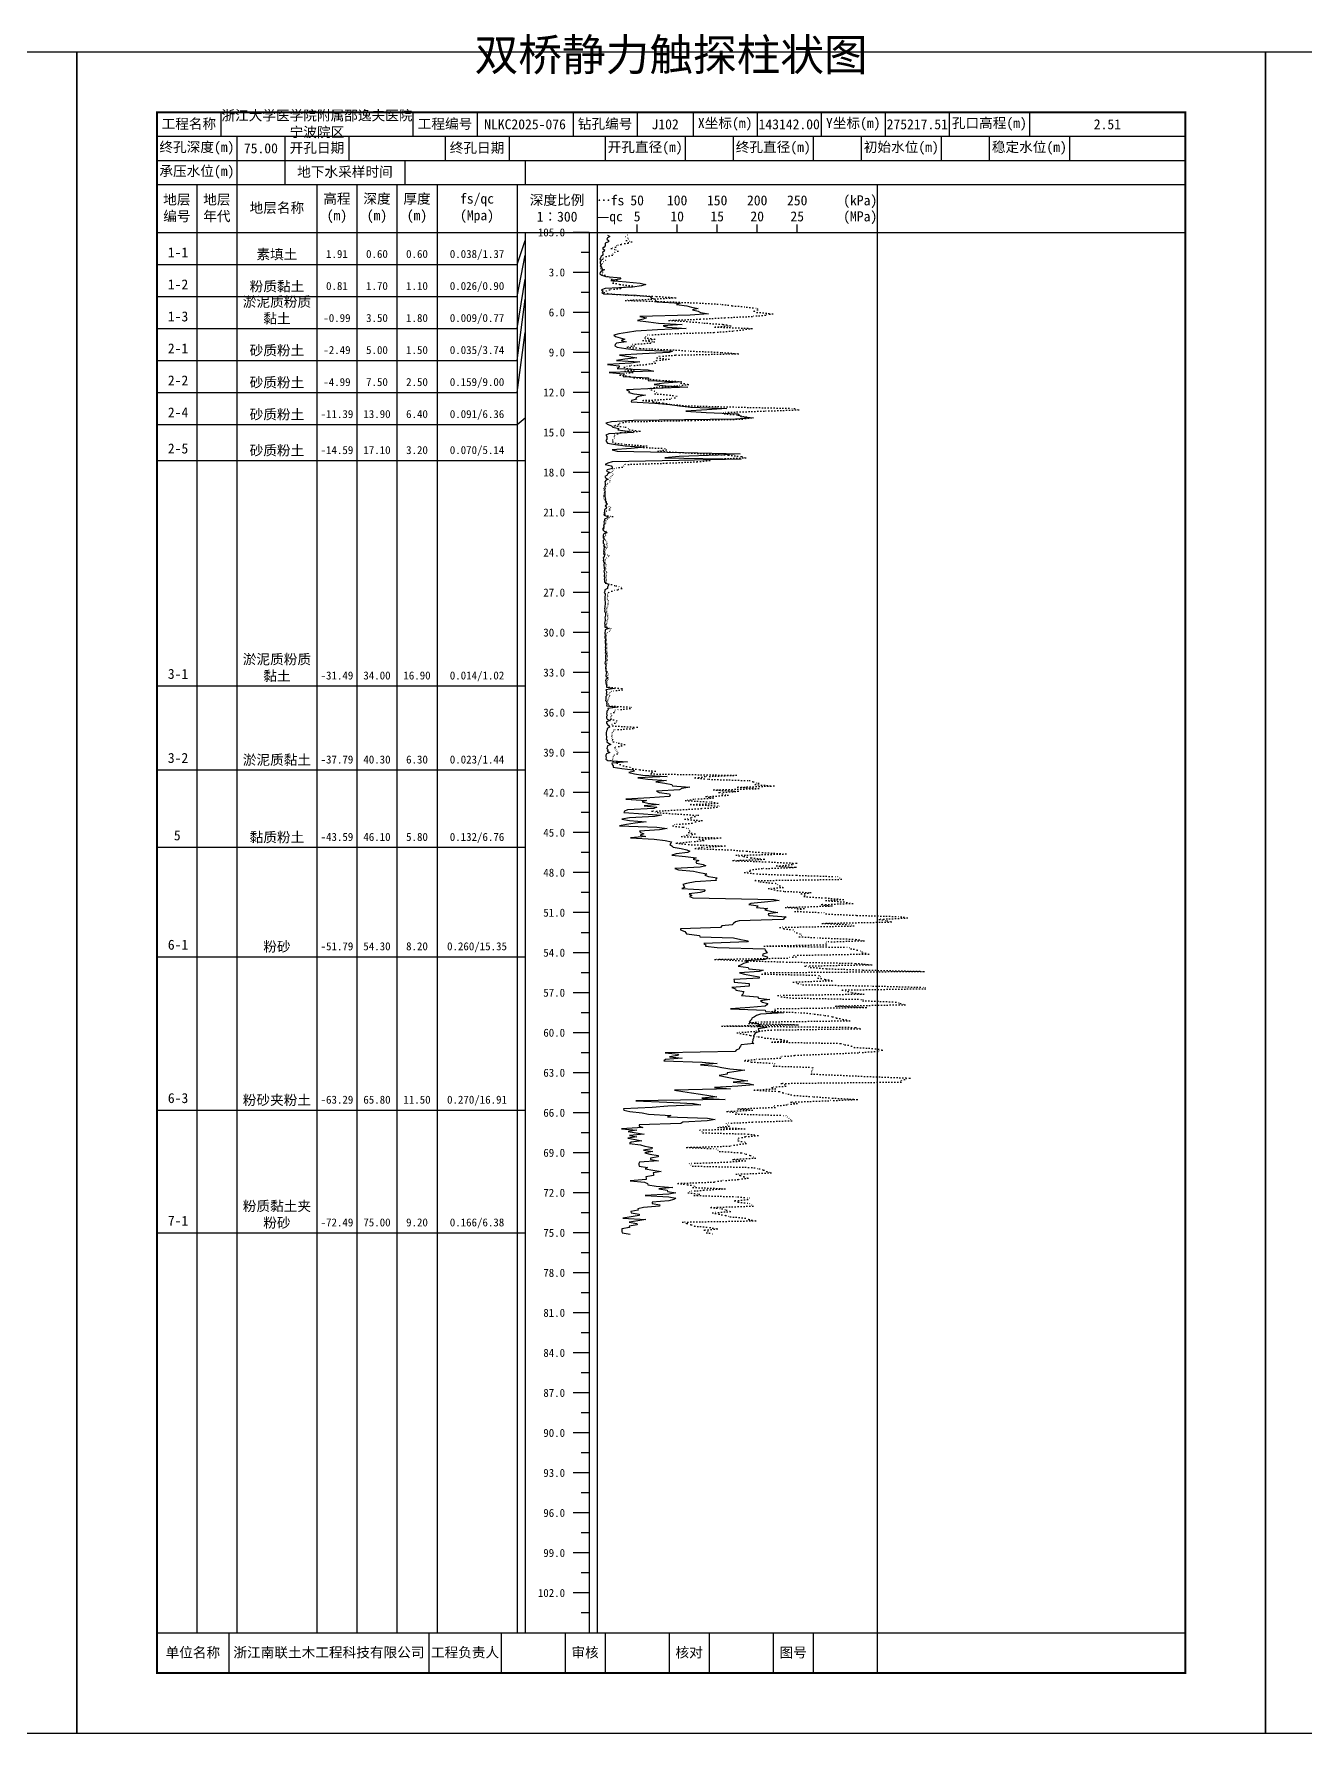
# Model space of a CAD drawing. Extents: x 297 to 65340, y 0 to 425.
# Drawn here: x 30283.3 to 30600.9, y 0 to 424.6 of the extents above; entities that cross this region are included whole.
import ezdxf
from ezdxf.enums import TextEntityAlignment as Align

# ---------------------------------------------------------------- set-up
doc = ezdxf.new("R2010")
doc.units = 0
doc.linetypes.add('DOT', pattern=[6.35, 0, -6.35])
doc.layers.add('FRAME', color=7, linetype='CONTINUOUS')
doc.layers.add('STRATUM', color=7, linetype='CONTINUOUS')
doc.styles.add('ST', font='')
doc.styles.get('ST').set_extended_font_data('SimSun')

msp = doc.modelspace()

# ---------------------------------------------------------------- linework, layer by layer
at = {"layer": 'FRAME', "color": 245, "linetype": 'Continuous'}
for points in [[(29997, 0), (30294, 0), (30294, 420), (29997, 420)], [(30294, 0), (30591, 0), (30591, 420), (30294, 420)], [(30591, 0), (30888, 0), (30888, 420), (30591, 420)]]:
    msp.add_lwpolyline(points, close=True, dxfattribs=at)
at = {"layer": 'FRAME', "linetype": 'Continuous', "const_width": 0.5}
msp.add_lwpolyline([(30314, 15), (30571, 15), (30571, 405), (30314, 405)], close=True, dxfattribs=at)
at = {"layer": 'FRAME', "color": 0, "linetype": 'Continuous'}
for points in [[(30330, 405), (30330, 399)], [(30378, 405), (30378, 399)], [(30394, 405), (30394, 399)], [(30418, 405), (30418, 399)], [(30434, 405), (30434, 399)], [(30448, 405), (30448, 399)], [(30464, 405), (30464, 399)], [(30480, 405), (30480, 399)], [(30496, 405), (30496, 399)], [(30512, 405), (30512, 399)], [(30532, 405), (30532, 399)], [(30571, 405), (30571, 399)], [(30314, 399), (30571, 399)], [(30334, 399), (30334, 393)], [(30346, 399), (30346, 393)], [(30362, 399), (30362, 393)], [(30386, 399), (30386, 393)], [(30402, 399), (30402, 393)], [(30426, 399), (30426, 393)], [(30446, 399), (30446, 393)], [(30458, 399), (30458, 393)], [(30478, 399), (30478, 393)], [(30490, 399), (30490, 393)], [(30510, 399), (30510, 393)], [(30522, 399), (30522, 393)], [(30542, 399), (30542, 393)], [(30571, 399), (30571, 393)], [(30314, 393), (30571, 393)], [(30334, 393), (30334, 387)], [(30346, 393), (30346, 387)], [(30376, 393), (30376, 387)], [(30406, 393), (30406, 387)], [(30314, 387), (30571, 387)], [(30324, 387), (30324, 25)], [(30334, 387), (30334, 25)], [(30354, 387), (30354, 25)], [(30364, 387), (30364, 25)], [(30374, 387), (30374, 25)], [(30384, 387), (30384, 25)], [(30404, 387), (30404, 25)], [(30424, 387), (30424, 25)], [(30494, 387), (30494, 25)], [(30314, 375), (30571, 375)], [(30406, 375), (30406, 25)], [(30422, 375), (30422, 25)], [(30434, 375), (30434, 377)], [(30444, 375), (30444, 377)], [(30454, 375), (30454, 377)], [(30464, 375), (30464, 377)], [(30474, 375), (30474, 377)], [(30314, 25), (30571, 25)], [(30332, 25), (30332, 15)], [(30382, 25), (30382, 15)], [(30400, 25), (30400, 15)], [(30416, 25), (30416, 15)], [(30426, 25), (30426, 15)], [(30442, 25), (30442, 15)], [(30452, 25), (30452, 15)], [(30468, 25), (30468, 15)], [(30478, 25), (30478, 15)], [(30494, 25), (30494, 15)]]:
    msp.add_lwpolyline(points, dxfattribs=at)
at = {"layer": 'STRATUM', "linetype": 'Continuous'}
for points in [[(30422, 375), (30418, 375)], [(30426.6, 374.33), (30427.2, 374), (30426.64, 373.67), (30426.42, 373.33), (30426.88, 373), (30426.88, 372.67), (30426.04, 372.33), (30426, 372), (30425.98, 371.67), (30425.8, 371.33), (30425.34, 371), (30425.86, 370.67), (30425.78, 370.33), (30425.34, 370), (30425.42, 369.67), (30425.44, 369.33), (30425.04, 369), (30424.88, 368.67), (30424.7, 368.33), (30425.06, 368), (30424.74, 367.67), (30424.74, 367.33), (30424.9, 367), (30424.74, 366.67), (30425.08, 366.33), (30424.84, 366), (30425.72, 365.67), (30425, 365.33), (30424.76, 365), (30424.7, 364.67), (30425.2, 364.33), (30426.16, 364), (30429.9, 363.67), (30429.68, 363.33), (30427.44, 363), (30431.3, 362.67), (30434.74, 362.33), (30436.2, 362), (30435.1, 361.67), (30432.82, 361.33), (30426.04, 361), (30425.14, 360.67), (30425.52, 360.33), (30425.22, 360), (30425.72, 359.67), (30433.84, 359.33), (30437.28, 359), (30437.48, 358.67), (30438.46, 358.33), (30438.58, 358), (30439.04, 357.67), (30444.72, 357.33), (30443.82, 357), (30446.46, 356.67), (30447.62, 356.33), (30449.28, 356), (30447.8, 355.67), (30449.24, 355.33), (30449.8, 355), (30451.8, 354.67), (30447.28, 354.33), (30434.64, 354), (30436.36, 353.67), (30435.48, 353.33), (30434.12, 353), (30436.82, 352.67), (30439.36, 352.33), (30445.28, 352), (30440.5, 351.67), (30441.6, 351.33), (30446.22, 351), (30439.12, 350.67), (30433.68, 350.33), (30431.6, 350), (30429.46, 349.67), (30428.14, 349.33), (30428.58, 349), (30429.74, 348.67), (30430.96, 348.33), (30429.98, 348), (30431.26, 347.67), (30428.82, 347.33), (30428.52, 347), (30428.46, 346.67), (30428.98, 346.33), (30431.14, 346), (30433.8, 345.67), (30442.82, 345.33), (30441.98, 345), (30435.32, 344.67), (30429.58, 344.33), (30431.92, 344), (30433.94, 343.67), (30430.96, 343.33), (30428.82, 343), (30434.68, 342.67), (30432.44, 342.33), (30426.58, 342), (30429.48, 341.67), (30429.48, 341.33), (30428.98, 341), (30436.76, 340.67), (30438.18, 340.33), (30426.98, 340), (30430.58, 339.67), (30430.7, 339.33), (30430.5, 339), (30436.88, 338.67), (30436.66, 338.33), (30436.8, 338), (30445.18, 337.67), (30440.72, 337.33), (30438.26, 337), (30441.2, 336.67), (30446.68, 336.33), (30438.4, 336), (30431.32, 335.67), (30432.04, 335.33), (30431.96, 335), (30433.2, 334.67), (30436.08, 334.33), (30434.36, 334), (30433.68, 333.67), (30433.84, 333.33), (30432.6, 333), (30432.48, 332.67), (30438.4, 332.33), (30442.2, 332), (30444.6, 331.67), (30447.44, 331.33), (30456.42, 331), (30451.42, 330.67), (30446.14, 330.33), (30451.24, 330), (30459.2, 329.67), (30459.54, 329.33), (30459.94, 329), (30463.06, 328.67), (30458.54, 328.33), (30433.06, 328), (30427.58, 327.67), (30426.18, 327.33), (30426.74, 327), (30427.64, 326.67), (30427.9, 326.33), (30429.44, 326), (30429.2, 325.67), (30431.7, 325.33), (30433.1, 325), (30426.9, 324.67), (30426.16, 324.33), (30426.46, 324), (30426.42, 323.67), (30426.42, 323.33), (30426.16, 323), (30426.34, 322.67), (30426.6, 322.33), (30428.58, 322), (30431.02, 321.67), (30435.86, 321.33), (30432.48, 321), (30427.8, 320.67), (30429.04, 320.33), (30445.7, 320), (30459.74, 319.67), (30454.28, 319.33), (30444.54, 319), (30440.96, 318.67), (30460.02, 318.33), (30444.42, 318), (30427.8, 317.67), (30426.7, 317.33), (30425.98, 317), (30427.5, 316.67), (30427.74, 316.33), (30427.88, 316), (30426.5, 315.67), (30426.32, 315.33), (30427.22, 315), (30426.62, 314.67), (30426.54, 314.33), (30425.94, 314), (30426.08, 313.67), (30426.66, 313.33), (30426.16, 313), (30425.9, 312.67), (30425.98, 312.33), (30426, 312), (30426.04, 311.67), (30425.84, 311.33), (30425.98, 311), (30425.84, 310.67), (30425.94, 310.33), (30425.92, 310), (30425.9, 309.67), (30425.9, 309.33), (30425.9, 309), (30425.98, 308.67), (30426.08, 308.33), (30426, 308), (30426.28, 307.67), (30426.24, 307.33), (30426.48, 307), (30425.98, 306.67), (30426.36, 306.33), (30426.26, 306), (30425.84, 305.67), (30425.86, 305.33), (30425.78, 305), (30425.92, 304.67), (30425.68, 304.33), (30426.68, 304), (30426.62, 303.67), (30425.86, 303.33), (30425.84, 303), (30425.68, 302.67), (30425.78, 302.33), (30425.72, 302), (30425.58, 301.67), (30425.7, 301.33), (30425.44, 301), (30425.44, 300.67), (30425.76, 300.33), (30426.42, 300), (30425.72, 299.67), (30425.52, 299.33), (30425.52, 299), (30425.48, 298.67), (30425.84, 298.33), (30425.52, 298), (30425.5, 297.67), (30425.54, 297.33), (30425.88, 297), (30425.58, 296.67), (30426.08, 296.33), (30425.66, 296), (30425.68, 295.67), (30425.6, 295.33), (30425.66, 295), (30425.58, 294.67), (30425.84, 294.33), (30425.76, 294), (30425.5, 293.67), (30425.62, 293.33), (30425.54, 293), (30425.58, 292.67), (30425.86, 292.33), (30425.7, 292), (30425.72, 291.67), (30425.74, 291.33), (30425.74, 291), (30425.86, 290.67), (30425.72, 290.33), (30425.8, 290), (30425.82, 289.67), (30425.78, 289.33), (30425.78, 289), (30425.94, 288.67), (30425.8, 288.33), (30425.84, 288), (30425.84, 287.67), (30426.28, 287.33), (30426.9, 287), (30426.74, 286.67), (30426.62, 286.33), (30426.62, 286), (30425.94, 285.67), (30425.9, 285.33), (30425.8, 285), (30425.98, 284.67), (30425.98, 284.33), (30425.94, 284), (30425.94, 283.67), (30425.96, 283.33), (30425.94, 283), (30425.98, 282.67), (30425.98, 282.33), (30426, 282), (30425.96, 281.67), (30425.92, 281.33), (30425.84, 281), (30425.94, 280.67), (30425.88, 280.33), (30426, 280), (30426.06, 279.67), (30426.06, 279.33), (30425.98, 279), (30425.96, 278.67), (30426.04, 278.33), (30426, 278), (30425.9, 277.67), (30425.88, 277.33), (30425.9, 277), (30425.94, 276.67), (30425.96, 276.33), (30426.82, 276), (30426.04, 275.67), (30425.98, 275.33), (30425.96, 275), (30425.94, 274.67), (30425.98, 274.33), (30425.96, 274), (30425.9, 273.67), (30426.12, 273.33), (30426, 273), (30425.98, 272.67), (30426, 272.33), (30426.06, 272), (30426.1, 271.67), (30426, 271.33), (30426.06, 271), (30426, 270.67), (30426.12, 270.33), (30426.02, 270), (30426.46, 269.67), (30426.14, 269.33), (30426.06, 269), (30426.06, 268.67), (30426.06, 268.33), (30426.16, 268), (30426, 267.67), (30425.92, 267.33), (30426.12, 267), (30426.24, 266.67), (30426.06, 266.33), (30426.14, 266), (30426.16, 265.67), (30426.16, 265.33), (30426.38, 265), (30426.24, 264.67), (30426.16, 264.33), (30426.16, 264), (30426.8, 263.67), (30426.24, 263.33), (30426.1, 263), (30426.22, 262.67), (30426.16, 262.33), (30426.3, 262), (30426.36, 261.67), (30426.32, 261.33), (30428.36, 261), (30426.22, 260.67), (30426.34, 260.33), (30426.34, 260), (30426.24, 259.67), (30426.54, 259.33), (30426.2, 259), (30426.18, 258.67), (30426.16, 258.33), (30426.06, 258), (30426.46, 257.67), (30426.38, 257.33), (30426.46, 257), (30426.36, 256.67), (30429.18, 256.33), (30426.68, 256), (30426.78, 255.67), (30426.44, 255.33), (30426.46, 255), (30426.34, 254.67), (30426.54, 254.33), (30426.32, 254), (30426.34, 253.67), (30426.52, 253.33), (30427.24, 253), (30426.36, 252.67), (30426.32, 252.33), (30426.6, 252), (30427, 251.67), (30427.14, 251.33), (30426.48, 251), (30426.52, 250.67), (30426.32, 250.33), (30426.24, 250), (30426.24, 249.67), (30426.24, 249.33), (30426.34, 249), (30426.32, 248.67), (30426.3, 248.33), (30426.54, 248), (30426.42, 247.67), (30426.84, 247.33), (30427.44, 247), (30426.64, 246.67), (30426.52, 246.33), (30426.4, 246), (30426.78, 245.67), (30426.52, 245.33), (30427.16, 245), (30426.36, 244.67), (30426.18, 244.33), (30426.22, 244), (30426.28, 243.67), (30426.22, 243.33), (30426.72, 243), (30431.62, 242.67), (30427.7, 242.33), (30427.78, 242), (30428.02, 241.67), (30428, 241.33), (30430.14, 241), (30433, 240.67), (30433.32, 240.33), (30431.92, 240), (30433.38, 239.67), (30435.44, 239.33), (30441.48, 239), (30434.2, 238.67), (30436.66, 238.33), (30441.34, 238), (30438.68, 237.67), (30440.94, 237.33), (30442.68, 237), (30442.88, 236.67), (30447.16, 236.33), (30445.18, 236), (30444.62, 235.67), (30438.88, 235.33), (30439.54, 235), (30442.1, 234.67), (30442.22, 234.33), (30442.04, 234), (30437.14, 233.67), (30431.2, 233.33), (30436.32, 233), (30435.28, 232.67), (30436.66, 232.33), (30439.52, 232), (30435.74, 231.67), (30438.92, 231.33), (30438.2, 231), (30431.6, 230.67), (30430.82, 230.33), (30430.7, 230), (30435.6, 229.67), (30440.12, 229.33), (30438.42, 229), (30432.12, 228.67), (30430.2, 228.33), (30432.06, 228), (30436.28, 227.67), (30433.52, 227.33), (30431.38, 227), (30429.58, 226.67), (30438.9, 226.33), (30441.48, 226), (30439.6, 225.67), (30434.58, 225.33), (30434.82, 225), (30435.66, 224.67), (30434.8, 224.33), (30436.2, 224), (30432.38, 223.67), (30438.26, 223.33), (30441.02, 223), (30442.6, 222.67), (30442.44, 222.33), (30442.2, 222), (30442.66, 221.67), (30443.04, 221.33), (30444.98, 221), (30446.42, 220.67), (30447.2, 220.33), (30446.68, 220), (30443.76, 219.67), (30442.68, 219.33), (30446.06, 219), (30448.76, 218.67), (30448, 218.33), (30449.46, 218), (30448.64, 217.67), (30448.84, 217.33), (30450.48, 217), (30451.16, 216.67), (30449.76, 216.33), (30443.4, 216), (30444.3, 215.67), (30448.12, 215.33), (30449.62, 215), (30451.44, 214.67), (30450.9, 214.33), (30451.8, 214), (30454.02, 213.67), (30453.64, 213.33), (30453.72, 213), (30448.54, 212.67), (30446.3, 212.33), (30445.4, 212), (30445.7, 211.67), (30445.8, 211.33), (30445.18, 211), (30451.02, 210.67), (30450.66, 210.33), (30449.74, 210), (30447.02, 209.67), (30447.66, 209.33), (30447.1, 209), (30447.88, 208.67), (30468.28, 208.33), (30469.5, 208), (30466.64, 207.67), (30462.42, 207.33), (30461.94, 207), (30464.22, 206.67), (30463.84, 206.33), (30466.56, 206), (30465.94, 205.67), (30467.68, 205.33), (30469.12, 205), (30466.74, 204.67), (30466.92, 204.33), (30471.26, 204), (30470.86, 203.67), (30470.46, 203.33), (30459.5, 203), (30458.62, 202.67), (30458.1, 202.33), (30457.78, 202), (30455.18, 201.67), (30454.86, 201.33), (30444.84, 201), (30444.8, 200.67), (30445.9, 200.33), (30446.18, 200), (30446.36, 199.67), (30449.56, 199.33), (30449.66, 199), (30458.12, 198.67), (30459.9, 198.33), (30461.74, 198), (30461.6, 197.67), (30450.68, 197.33), (30451.16, 197), (30451.12, 196.67), (30454.02, 196.33), (30465.94, 196), (30466, 195.67), (30466.26, 195.33), (30466.48, 195), (30465.42, 194.67), (30465.32, 194.33), (30466.52, 194), (30466.54, 193.67), (30465.88, 193.33), (30461.04, 193), (30461.78, 192.67), (30460.62, 192.33), (30459.98, 192), (30459.28, 191.67), (30461.78, 191.33), (30461.88, 191), (30465.5, 190.67), (30464.52, 190.33), (30459.54, 190), (30460.82, 189.67), (30462.58, 189.33), (30464.52, 189), (30464.5, 188.67), (30458.18, 188.33), (30458.26, 188), (30458.26, 187.67), (30461.96, 187.33), (30461.96, 187), (30462, 186.67), (30457.68, 186.33), (30458.62, 186), (30458.64, 185.67), (30460.68, 185.33), (30460.5, 185), (30460.4, 184.67), (30460.08, 184.33), (30464.06, 184), (30464.3, 183.67), (30467.2, 183.33), (30464.86, 183), (30465.36, 182.67), (30466.62, 182.33), (30466.38, 182), (30465.98, 181.67), (30462.16, 181.33), (30457.32, 181), (30466.02, 180.67), (30466.08, 180.33), (30470.6, 180), (30464.8, 179.67), (30463.8, 179.33), (30463.3, 179), (30462.7, 178.67), (30462.56, 178.33), (30462.22, 178), (30461.96, 177.67), (30463.86, 177.33), (30464.84, 177), (30464.1, 176.67), (30466.48, 176.33), (30464.28, 176), (30464.32, 175.67), (30464.68, 175.33), (30463.56, 175), (30463.32, 174.67), (30463.2, 174.33), (30463.2, 174), (30463.1, 173.67), (30462.88, 173.33), (30462.88, 173), (30462.74, 172.67), (30463.16, 172.33), (30459.98, 172), (30459.86, 171.67), (30459.54, 171.33), (30459.46, 171), (30458.76, 170.67), (30458.52, 170.33), (30441.02, 170), (30444.3, 169.67), (30444.12, 169.33), (30442.06, 169), (30445.24, 168.67), (30441.08, 168.33), (30440.7, 168), (30450.24, 167.67), (30454, 167.33), (30449.8, 167), (30453.6, 166.67), (30455.18, 166.33), (30457.14, 166), (30460.92, 165.67), (30458.76, 165.33), (30456.52, 165), (30456.52, 164.67), (30454.5, 164.33), (30456.06, 164), (30457.78, 163.67), (30459.4, 163.33), (30461.7, 163), (30457.98, 162.67), (30461.8, 162.33), (30463.2, 162), (30459.14, 161.67), (30453.34, 161.33), (30457.3, 161), (30443.36, 160.67), (30445.44, 160.33), (30447.62, 160), (30449.82, 159.67), (30451.88, 159.33), (30453.92, 159), (30450.16, 158.67), (30455.98, 158.33), (30433.7, 158), (30441.42, 157.67), (30448.06, 157.33), (30449.96, 157), (30441.7, 156.67), (30437.72, 156.33), (30430.56, 156), (30430.68, 155.67), (30432.18, 155.33), (30435.24, 155), (30436.86, 154.67), (30442.46, 154.33), (30441.6, 154), (30451.56, 153.67), (30453.52, 153.33), (30451.46, 153), (30445.46, 152.67), (30444.96, 152.33), (30434.5, 152), (30434.48, 151.67), (30435.4, 151.33), (30430.08, 151), (30433.9, 150.67), (30431.76, 150.33), (30433.78, 150), (30435.78, 149.67), (30432.12, 149.33), (30433.96, 149), (30431.66, 148.67), (30433.54, 148.33), (30435.2, 148), (30432.5, 147.67), (30432.1, 147.33), (30434.82, 147), (30435.96, 146.67), (30437.76, 146.33), (30437.66, 146), (30435.62, 145.67), (30437.9, 145.33), (30435.92, 145), (30437.2, 144.67), (30439.26, 144.33), (30439.28, 144), (30437.34, 143.67), (30437.34, 143.33), (30439.34, 143), (30434.56, 142.67), (30434.44, 142.33), (30434.46, 142), (30434.52, 141.67), (30436.58, 141.33), (30436, 141), (30437.96, 140.67), (30439.98, 140.33), (30438.02, 140), (30438.06, 139.67), (30438.08, 139.33), (30436.14, 139), (30436.24, 138.67), (30436.26, 138.33), (30432.26, 138), (30435.84, 137.67), (30436.58, 137.33), (30436.66, 137), (30438.78, 136.67), (30442.94, 136.33), (30439.4, 136), (30441.5, 135.67), (30441.56, 135.33), (30443.7, 135), (30441.9, 134.67), (30436.02, 134.33), (30441.92, 134), (30443.68, 133.67), (30443.14, 133.33), (30441.9, 133), (30437.78, 132.67), (30437.74, 132.33), (30439.64, 132), (30439.62, 131.67), (30435.62, 131.33), (30434.16, 131), (30434.3, 130.67), (30432.4, 130.33), (30432.5, 130), (30434.5, 129.67), (30434.48, 129.33), (30432.48, 129), (30430.46, 128.67), (30436.18, 128.33), (30434.2, 128), (30432.04, 127.67), (30433.96, 127.33), (30433.98, 127), (30432.02, 126.67), (30432.08, 126.33), (30430.18, 126), (30430.2, 125.67), (30430.22, 125.33), (30430.24, 125), (30432.3, 124.67)], [(30404, 367), (30406, 373)], [(30422, 370), (30420, 370)], [(30314, 367), (30324, 367)], [(30324, 367), (30334, 367)], [(30334, 367), (30354, 367)], [(30354, 367), (30364, 367)], [(30364, 367), (30374, 367)], [(30374, 367), (30384, 367)], [(30384, 367), (30404, 367)], [(30404, 359), (30406, 369.33)], [(30404, 351), (30406, 363.33)], [(30422, 365), (30418, 365)], [(30314, 359), (30324, 359)], [(30324, 359), (30334, 359)], [(30334, 359), (30354, 359)], [(30354, 359), (30364, 359)], [(30364, 359), (30374, 359)], [(30374, 359), (30384, 359)], [(30384, 359), (30404, 359)], [(30404, 343), (30406, 358.33)], [(30422, 360), (30420, 360)], [(30422, 355), (30418, 355)], [(30314, 351), (30324, 351)], [(30324, 351), (30334, 351)], [(30334, 351), (30354, 351)], [(30354, 351), (30364, 351)], [(30364, 351), (30374, 351)], [(30374, 351), (30384, 351)], [(30384, 351), (30404, 351)], [(30404, 335), (30406, 350)], [(30422, 350), (30420, 350)], [(30422, 345), (30418, 345)], [(30314, 343), (30324, 343)], [(30324, 343), (30334, 343)], [(30334, 343), (30354, 343)], [(30354, 343), (30364, 343)], [(30364, 343), (30374, 343)], [(30374, 343), (30384, 343)], [(30384, 343), (30404, 343)], [(30422, 340), (30420, 340)], [(30314, 335), (30324, 335)], [(30324, 335), (30334, 335)], [(30334, 335), (30354, 335)], [(30354, 335), (30364, 335)], [(30364, 335), (30374, 335)], [(30374, 335), (30384, 335)], [(30384, 335), (30404, 335)], [(30422, 335), (30418, 335)], [(30314, 327), (30324, 327)], [(30324, 327), (30334, 327)], [(30334, 327), (30354, 327)], [(30354, 327), (30364, 327)], [(30364, 327), (30374, 327)], [(30374, 327), (30384, 327)], [(30384, 327), (30404, 327)], [(30404, 327), (30406, 328.67)], [(30422, 330), (30420, 330)], [(30422, 325), (30418, 325)], [(30422, 320), (30420, 320)], [(30314, 318), (30324, 318)], [(30324, 318), (30334, 318)], [(30334, 318), (30354, 318)], [(30354, 318), (30364, 318)], [(30364, 318), (30374, 318)], [(30374, 318), (30384, 318)], [(30384, 318), (30404, 318)], [(30404, 318), (30406, 318)], [(30422, 315), (30418, 315)], [(30422, 310), (30420, 310)], [(30422, 305), (30418, 305)], [(30422, 300), (30420, 300)], [(30422, 295), (30418, 295)], [(30422, 290), (30420, 290)], [(30422, 285), (30418, 285)], [(30422, 280), (30420, 280)], [(30422, 275), (30418, 275)], [(30422, 270), (30420, 270)], [(30422, 265), (30418, 265)], [(30314, 261.67), (30324, 261.67)], [(30324, 261.67), (30334, 261.67)], [(30334, 261.67), (30354, 261.67)], [(30354, 261.67), (30364, 261.67)], [(30364, 261.67), (30374, 261.67)], [(30374, 261.67), (30384, 261.67)], [(30384, 261.67), (30404, 261.67)], [(30404, 261.67), (30406, 261.67)], [(30422, 260), (30420, 260)], [(30422, 255), (30418, 255)], [(30422, 250), (30420, 250)], [(30422, 245), (30418, 245)], [(30314, 240.67), (30324, 240.67)], [(30324, 240.67), (30334, 240.67)], [(30334, 240.67), (30354, 240.67)], [(30354, 240.67), (30364, 240.67)], [(30364, 240.67), (30374, 240.67)], [(30374, 240.67), (30384, 240.67)], [(30384, 240.67), (30404, 240.67)], [(30404, 240.67), (30406, 240.67)], [(30422, 240), (30420, 240)], [(30422, 235), (30418, 235)], [(30422, 230), (30420, 230)], [(30314, 221.33), (30324, 221.33)], [(30324, 221.33), (30334, 221.33)], [(30334, 221.33), (30354, 221.33)], [(30354, 221.33), (30364, 221.33)], [(30364, 221.33), (30374, 221.33)], [(30374, 221.33), (30384, 221.33)], [(30384, 221.33), (30404, 221.33)], [(30404, 221.33), (30406, 221.33)], [(30422, 225), (30418, 225)], [(30422, 220), (30420, 220)], [(30422, 215), (30418, 215)], [(30422, 210), (30420, 210)], [(30422, 205), (30418, 205)], [(30422, 200), (30420, 200)], [(30314, 194), (30324, 194)], [(30324, 194), (30334, 194)], [(30334, 194), (30354, 194)], [(30354, 194), (30364, 194)], [(30364, 194), (30374, 194)], [(30374, 194), (30384, 194)], [(30384, 194), (30404, 194)], [(30404, 194), (30406, 194)], [(30422, 195), (30418, 195)], [(30422, 190), (30420, 190)], [(30422, 185), (30418, 185)], [(30422, 180), (30420, 180)], [(30422, 175), (30418, 175)], [(30422, 170), (30420, 170)], [(30422, 165), (30418, 165)], [(30422, 160), (30420, 160)], [(30314, 155.67), (30324, 155.67)], [(30324, 155.67), (30334, 155.67)], [(30334, 155.67), (30354, 155.67)], [(30354, 155.67), (30364, 155.67)], [(30364, 155.67), (30374, 155.67)], [(30374, 155.67), (30384, 155.67)], [(30384, 155.67), (30404, 155.67)], [(30404, 155.67), (30406, 155.67)], [(30422, 155), (30418, 155)], [(30422, 150), (30420, 150)], [(30422, 145), (30418, 145)], [(30422, 140), (30420, 140)], [(30422, 135), (30418, 135)], [(30422, 130), (30420, 130)], [(30314, 125), (30324, 125)], [(30324, 125), (30334, 125)], [(30334, 125), (30354, 125)], [(30354, 125), (30364, 125)], [(30364, 125), (30374, 125)], [(30374, 125), (30384, 125)], [(30384, 125), (30404, 125)], [(30404, 125), (30406, 125)], [(30422, 125), (30418, 125)], [(30422, 120), (30420, 120)], [(30422, 115), (30418, 115)], [(30422, 110), (30420, 110)], [(30422, 105), (30418, 105)], [(30422, 100), (30420, 100)], [(30422, 95), (30418, 95)], [(30422, 90), (30420, 90)], [(30422, 85), (30418, 85)], [(30422, 80), (30420, 80)], [(30422, 75), (30418, 75)], [(30422, 70), (30420, 70)], [(30422, 65), (30418, 65)], [(30422, 60), (30420, 60)], [(30422, 55), (30418, 55)], [(30422, 50), (30420, 50)], [(30422, 45), (30418, 45)], [(30422, 40), (30420, 40)], [(30422, 35), (30418, 35)], [(30422, 30), (30420, 30)]]:
    msp.add_lwpolyline(points, dxfattribs=at)
at = {"layer": 'STRATUM', "linetype": 'DOT', "ltscale": 0.1}
msp.add_lwpolyline([(30431.62, 374.33), (30431.06, 374), (30431.62, 373.67), (30431.82, 373.33), (30431.38, 373), (30432.58, 372.67), (30431.64, 372.33), (30429.92, 372), (30428.94, 371.67), (30428.56, 371.33), (30427.6, 371), (30428.64, 370.67), (30429.22, 370.33), (30428.46, 370), (30428, 369.67), (30427.74, 369.33), (30426.28, 369), (30425.6, 368.67), (30425.38, 368.33), (30426.18, 368), (30425.66, 367.67), (30425.26, 367.33), (30425.18, 367), (30425, 366.67), (30425.22, 366.33), (30425.32, 366), (30425.96, 365.67), (30425.42, 365.33), (30425.32, 365), (30425.34, 364.67), (30425.9, 364.33), (30426.64, 364), (30427.16, 363.67), (30427.72, 363.33), (30428.94, 363), (30428.04, 362.67), (30428.02, 362.33), (30429.8, 362), (30432.74, 361.67), (30430.76, 361.33), (30429.74, 361), (30427.08, 360.67), (30426.3, 360.33), (30425.76, 360), (30426.84, 359.67), (30431.14, 359.33), (30438.96, 359), (30443.58, 358.67), (30437.54, 358.33), (30431.18, 358), (30441.58, 357.67), (30449.72, 357.33), (30455.32, 357), (30457.86, 356.67), (30461.44, 356.33), (30464.12, 356), (30464.06, 355.67), (30463.28, 355.33), (30464.02, 355), (30467.84, 354.67), (30465.98, 354.33), (30462.68, 354), (30455.8, 353.67), (30449.66, 353.33), (30442.02, 353), (30447.28, 352.67), (30450.8, 352.33), (30455.62, 352), (30457.3, 351.67), (30453.52, 351.33), (30462.7, 351), (30460.46, 350.67), (30457.8, 350.33), (30453.1, 350), (30442.26, 349.67), (30436.7, 349.33), (30436.1, 349), (30435.98, 348.67), (30438.38, 348.33), (30435.52, 348), (30438.24, 347.67), (30437.3, 347.33), (30432.86, 347), (30433.3, 346.67), (30431.56, 346.33), (30434.86, 346), (30442.32, 345.67), (30447.44, 345.33), (30455.26, 345), (30459.24, 344.67), (30443.44, 344.33), (30439.5, 344), (30439.02, 343.67), (30441.92, 343.33), (30438.86, 343), (30438.14, 342.67), (30438.52, 342.33), (30436.26, 342), (30432.22, 341.67), (30430.82, 341.33), (30431.52, 341), (30433.22, 340.67), (30431, 340.33), (30432.82, 340), (30430.7, 339.67), (30429.76, 339.33), (30432.16, 339), (30433.26, 338.67), (30437.38, 338.33), (30440.54, 338), (30444.92, 337.67), (30445.02, 337.33), (30446.78, 337), (30444.04, 336.67), (30438.96, 336.33), (30437.1, 336), (30437.6, 335.67), (30438.34, 335.33), (30438.92, 335), (30438.48, 334.67), (30442.24, 334.33), (30444.04, 334), (30443.4, 333.67), (30442.16, 333.33), (30435.54, 333), (30438.08, 332.67), (30440.6, 332.33), (30442.5, 332), (30446.2, 331.67), (30459.42, 331.33), (30473.36, 331), (30474.28, 330.67), (30465.64, 330.33), (30455.48, 330), (30455.88, 329.67), (30459.28, 329.33), (30460.54, 329), (30462.52, 328.67), (30460.28, 328.33), (30447.48, 328), (30431.2, 327.67), (30429.52, 327.33), (30429.38, 327), (30428.38, 326.67), (30431.06, 326.33), (30431.8, 326), (30432.12, 325.67), (30434.64, 325.33), (30429.82, 325), (30429.08, 324.67), (30428.38, 324.33), (30428.26, 324), (30428.32, 323.67), (30427.82, 323.33), (30427.86, 323), (30427.96, 322.67), (30428.62, 322.33), (30431.28, 322), (30436.32, 321.67), (30434.2, 321.33), (30440.96, 321), (30441.22, 320.67), (30439.26, 320.33), (30444.74, 320), (30450.7, 319.67), (30456.92, 319.33), (30460.14, 319), (30461.12, 318.67), (30452.92, 318.33), (30452.06, 318), (30448.9, 317.67), (30441.36, 317.33), (30430.86, 317), (30430.68, 316.67), (30430.28, 316.33), (30428.34, 316), (30428, 315.67), (30427.8, 315.33), (30427.44, 315), (30427.98, 314.67), (30427.8, 314.33), (30427.48, 314), (30427.28, 313.67), (30426.74, 313.33), (30427.22, 313), (30427.14, 312.67), (30426.7, 312.33), (30426.44, 312), (30426.28, 311.67), (30425.82, 311.33), (30425.64, 311), (30425.66, 310.67), (30426.12, 310.33), (30425.84, 310), (30425.68, 309.67), (30425.6, 309.33), (30425.56, 309), (30425.58, 308.67), (30425.76, 308.33), (30426.18, 308), (30426.02, 307.67), (30426.44, 307.33), (30426.36, 307), (30426.22, 306.67), (30427.4, 306.33), (30427.12, 306), (30427.06, 305.67), (30426.38, 305.33), (30425.98, 305), (30425.66, 304.67), (30425.92, 304.33), (30427.86, 304), (30426.92, 303.67), (30426.62, 303.33), (30426.26, 303), (30426.06, 302.67), (30426.18, 302.33), (30425.86, 302), (30425.8, 301.67), (30425.6, 301.33), (30425.7, 301), (30425.58, 300.67), (30426.18, 300.33), (30426.52, 300), (30426.14, 299.67), (30426.16, 299.33), (30425.84, 299), (30425.8, 298.67), (30425.9, 298.33), (30426.14, 298), (30426.36, 297.67), (30426.42, 297.33), (30426.36, 297), (30426.52, 296.67), (30426.44, 296.33), (30426.36, 296), (30426.1, 295.67), (30425.9, 295.33), (30425.86, 295), (30425.9, 294.67), (30426.9, 294.33), (30426.94, 294), (30426.46, 293.67), (30426.1, 293.33), (30425.9, 293), (30425.9, 292.67), (30426.04, 292.33), (30426.2, 292), (30426.18, 291.67), (30426.04, 291.33), (30426.06, 291), (30426.14, 290.67), (30426.28, 290.33), (30426.34, 290), (30426.26, 289.67), (30426.26, 289.33), (30426.22, 289), (30426.3, 288.67), (30426.28, 288.33), (30426.34, 288), (30426.22, 287.67), (30426.22, 287.33), (30427.6, 287), (30428.74, 286.67), (30430.04, 286.33), (30430.1, 286), (30429.1, 285.67), (30427.72, 285.33), (30426.86, 285), (30426.64, 284.67), (30426.66, 284.33), (30426.58, 284), (30426.54, 283.67), (30426.54, 283.33), (30426.76, 283), (30426.76, 282.67), (30426.7, 282.33), (30426.68, 282), (30426.6, 281.67), (30426.5, 281.33), (30426.36, 281), (30426.38, 280.67), (30426.34, 280.33), (30426.38, 280), (30426.6, 279.67), (30426.64, 279.33), (30426.64, 279), (30426.72, 278.67), (30426.68, 278.33), (30426.48, 278), (30426.42, 277.67), (30426.38, 277.33), (30426.3, 277), (30426.24, 276.67), (30426.4, 276.33), (30427.44, 276), (30427.26, 275.67), (30427.14, 275.33), (30426.58, 275), (30426.28, 274.67), (30426.24, 274.33), (30426.22, 274), (30426.32, 273.67), (30426.26, 273.33), (30426.26, 273), (30426.26, 272.67), (30426.34, 272.33), (30426.36, 272), (30426.34, 271.67), (30426.32, 271.33), (30426.36, 271), (30426.36, 270.67), (30426.36, 270.33), (30426.44, 270), (30426.52, 269.67), (30426.54, 269.33), (30426.5, 269), (30426.46, 268.67), (30426.52, 268.33), (30426.52, 268), (30426.38, 267.67), (30426.38, 267.33), (30426.28, 267), (30426.3, 266.67), (30426.22, 266.33), (30426.28, 266), (30426.28, 265.67), (30426.54, 265.33), (30426.5, 265), (30426.8, 264.67), (30426.62, 264.33), (30426.38, 264), (30426.66, 263.67), (30426.74, 263.33), (30426.56, 263), (30426.5, 262.67), (30426.36, 262.33), (30426.46, 262), (30426.52, 261.67), (30427.04, 261.33), (30430.24, 261), (30430.28, 260.67), (30427.6, 260.33), (30427.22, 260), (30426.94, 259.67), (30427.08, 259.33), (30427.08, 259), (30426.92, 258.67), (30426.76, 258.33), (30426.62, 258), (30426.62, 257.67), (30426.78, 257.33), (30426.86, 257), (30427, 256.67), (30432.58, 256.33), (30432.18, 256), (30428.54, 255.67), (30428.4, 255.33), (30428.16, 255), (30427.4, 254.67), (30427.6, 254.33), (30427.46, 254), (30427.48, 253.67), (30427.42, 253.33), (30428.98, 253), (30428.82, 252.67), (30428.46, 252.33), (30427.72, 252), (30427.94, 251.67), (30434.04, 251.33), (30432.92, 251), (30428.12, 250.67), (30428.1, 250.33), (30427.8, 250), (30427.7, 249.67), (30427.72, 249.33), (30427.6, 249), (30427.7, 248.67), (30427.82, 248.33), (30427.8, 248), (30428.12, 247.67), (30429.42, 247.33), (30430.86, 247), (30430.12, 246.67), (30428.34, 246.33), (30428.42, 246), (30428.72, 245.67), (30428.94, 245.33), (30429.24, 245), (30429.04, 244.67), (30428.26, 244.33), (30428.02, 244), (30427.92, 243.67), (30427.92, 243.33), (30427.32, 243), (30429.02, 242.67), (30429.04, 242.33), (30429.78, 242), (30430.62, 241.67), (30432.34, 241.33), (30432.96, 241), (30434.78, 240.67), (30438.5, 240.33), (30437.6, 240), (30437.54, 239.67), (30458.76, 239.33), (30450.88, 239), (30448.54, 238.67), (30451.98, 238.33), (30462.06, 238), (30463.08, 237.67), (30464.32, 237.33), (30463.6, 237), (30468.14, 236.67), (30459.16, 236.33), (30464.34, 236), (30453.14, 235.67), (30459.26, 235.33), (30454.54, 235), (30455.36, 234.67), (30456.7, 234.33), (30451.22, 234), (30453.02, 233.67), (30448.08, 233.33), (30446.18, 233), (30452.58, 232.67), (30454.08, 232.33), (30447.46, 232), (30454.52, 231.67), (30453.92, 231.33), (30449.98, 231), (30444.06, 230.67), (30437.78, 230.33), (30439.14, 230), (30443.56, 229.67), (30449.22, 229.33), (30448.44, 229), (30447.4, 228.67), (30446.02, 228.33), (30450.2, 228), (30448.56, 227.67), (30447.64, 227.33), (30443.44, 227), (30443.02, 226.67), (30445.6, 226.33), (30446.74, 226), (30447.04, 225.67), (30447.12, 225.33), (30446.9, 225), (30448.44, 224.67), (30446.46, 224.33), (30445.2, 224), (30454.82, 223.67), (30449.56, 223.33), (30450.58, 223), (30447.06, 222.67), (30443.82, 222.33), (30446.94, 222), (30455.9, 221.67), (30450.18, 221.33), (30448.62, 221), (30457.5, 220.67), (30461.46, 220.33), (30465.34, 220), (30471.16, 219.67), (30458.8, 219.33), (30460.78, 219), (30462.58, 218.67), (30465.74, 218.33), (30457.98, 218), (30466.98, 217.67), (30473.84, 217.33), (30472.66, 217), (30468.88, 216.67), (30473.64, 216.33), (30465.18, 216), (30462.22, 215.67), (30462.2, 215.33), (30460.92, 215), (30464.02, 214.67), (30473.92, 214.33), (30484.1, 214), (30484.6, 213.67), (30485, 213.33), (30463.56, 213), (30464.82, 212.67), (30468.68, 212.33), (30469.04, 212), (30469.64, 211.67), (30470.44, 211.33), (30466.9, 211), (30468.34, 210.67), (30470.98, 210.33), (30477.34, 210), (30475.06, 209.67), (30476, 209.33), (30475.78, 209), (30481.14, 208.67), (30485.48, 208.33), (30481.24, 208), (30485.68, 207.67), (30487.78, 207.33), (30480.12, 207), (30482.64, 206.67), (30471.18, 206.33), (30475.66, 206), (30474.08, 205.67), (30473.46, 205.33), (30480.66, 205), (30481.26, 204.67), (30489, 204.33), (30499.94, 204), (30501.5, 203.67), (30494.58, 203.33), (30496.46, 203), (30497.46, 202.67), (30480.28, 202.33), (30487.48, 202), (30488.08, 201.67), (30469.74, 201.33), (30470.74, 201), (30472.98, 200.67), (30473.34, 200.33), (30473.9, 200), (30474.8, 199.67), (30475.08, 199.33), (30474.58, 199), (30479.7, 198.67), (30488.74, 198.33), (30490.68, 198), (30481.28, 197.67), (30481.16, 197.33), (30481.2, 197), (30465.82, 196.67), (30486.94, 196.33), (30487.44, 196), (30489.02, 195.67), (30490.14, 195.33), (30490.32, 195), (30491.8, 194.67), (30472.98, 194.33), (30473.62, 194), (30471.5, 193.67), (30453.54, 193.33), (30460.22, 193), (30471.38, 192.67), (30488.64, 192.33), (30492.6, 192), (30476.02, 191.67), (30477.44, 191.33), (30481.36, 191), (30490.58, 190.67), (30505.62, 190.33), (30465.96, 190), (30465.26, 189.67), (30479.58, 189.33), (30479.9, 189), (30479.26, 188.67), (30481.08, 188.33), (30482.66, 188), (30473.04, 187.67), (30474.2, 187.33), (30475.5, 187), (30492.98, 186.67), (30505.98, 186.33), (30506, 186), (30485.34, 185.67), (30486.72, 185.33), (30487.84, 185), (30490.52, 184.67), (30469.28, 184.33), (30470.06, 184), (30473.02, 183.67), (30490.42, 183.33), (30490.44, 183), (30498.64, 182.67), (30499.84, 182.33), (30500.92, 182), (30483.62, 181.67), (30491.22, 181.33), (30468.38, 181), (30468.46, 180.67), (30467.7, 180.33), (30475, 180), (30478.4, 179.67), (30481.02, 179.33), (30482.9, 179), (30483.9, 178.67), (30485.48, 178.33), (30487.1, 178), (30463.68, 177.67), (30462.02, 177.33), (30474.12, 177), (30455.22, 176.67), (30488.68, 176.33), (30489.7, 176), (30467.46, 175.67), (30463.24, 175.33), (30459.08, 175), (30460.58, 174.67), (30462.44, 174.33), (30464.4, 174), (30465.96, 173.67), (30470.02, 173.33), (30471.46, 173), (30467.7, 172.67), (30484.88, 172.33), (30486, 172), (30487.56, 171.67), (30488.34, 171.33), (30493.56, 171), (30495.2, 170.67), (30494.02, 170.33), (30489.12, 170), (30481.62, 169.67), (30473.2, 169.33), (30469.98, 169), (30469.7, 168.67), (30463.32, 168.33), (30460.9, 168), (30462.66, 167.67), (30468.36, 167.33), (30468.26, 167), (30468.12, 166.67), (30477.94, 166.33), (30477.86, 166), (30477.62, 165.67), (30477.62, 165.33), (30477.56, 165), (30477.54, 164.67), (30485.68, 164.33), (30493.06, 164), (30502.1, 163.67), (30500.84, 163.33), (30499.8, 163), (30499.86, 162.67), (30470.04, 162.33), (30470.94, 162), (30471.04, 161.67), (30467.72, 161.33), (30468.52, 161), (30463.34, 160.67), (30469.54, 160.33), (30470.46, 160), (30471.8, 159.67), (30473.36, 159.33), (30478.24, 159), (30482.86, 158.67), (30489, 158.33), (30481.76, 158), (30472.48, 157.67), (30473.94, 157.33), (30471.36, 157), (30468.14, 156.67), (30468.4, 156.33), (30459.22, 156), (30462.74, 155.67), (30456.48, 155.33), (30459.02, 155), (30458.7, 154.67), (30471.16, 154.33), (30471.5, 154), (30471.92, 153.67), (30472.32, 153.33), (30472.54, 153), (30462.72, 152.67), (30456.22, 152.33), (30456.46, 152), (30456.92, 151.67), (30454.24, 151.33), (30460.84, 151), (30449.6, 150.67), (30450.16, 150.33), (30450.54, 150), (30461.82, 149.67), (30464.14, 149.33), (30460.94, 149), (30459.3, 148.67), (30459.2, 148.33), (30459.36, 148), (30461.02, 147.67), (30461.2, 147.33), (30458.98, 147), (30457.08, 146.67), (30446.44, 146.33), (30453.76, 146), (30454.18, 145.67), (30454.64, 145.33), (30460.06, 145), (30461.26, 144.67), (30462.3, 144.33), (30462.98, 144), (30463.52, 143.67), (30458.02, 143.33), (30461, 143), (30456.46, 142.67), (30447, 142.33), (30447.4, 142), (30447.88, 141.67), (30462.62, 141.33), (30464.58, 141), (30465.68, 140.67), (30466.38, 140.33), (30467.44, 140), (30458.84, 139.67), (30459.84, 139.33), (30460.74, 139), (30461.7, 138.67), (30459.2, 138.33), (30454.96, 138), (30453.18, 137.67), (30444.24, 137.33), (30446.7, 137), (30448.46, 136.67), (30448.02, 136.33), (30455.94, 136), (30450.58, 135.67), (30447.2, 135.33), (30446.86, 135), (30449.54, 134.67), (30448.34, 134.33), (30459.28, 134), (30462.18, 133.67), (30461.56, 133.33), (30458.42, 133), (30459.34, 132.67), (30462.08, 132.33), (30462.58, 132), (30462.92, 131.67), (30452.48, 131.33), (30455.22, 131), (30456.36, 130.67), (30457.26, 130.33), (30452.9, 130), (30454.48, 129.67), (30456.14, 129.33), (30457.32, 129), (30461.02, 128.67), (30461.96, 128.33), (30463.6, 128), (30445.46, 127.67), (30446.52, 127.33), (30447.58, 127), (30448.4, 126.67), (30452.22, 126.33), (30453.98, 126), (30450.86, 125.67), (30451.76, 125.33), (30451.4, 125), (30453.4, 124.67)], dxfattribs=at)

# ---------------------------------------------------------------- texts
at = {"layer": 'FRAME', "style": 'ST'}
msp.add_text('双桥静力触探柱状图', height=8, dxfattribs=at).set_placement((30442.5, 413), align=Align.BOTTOM_CENTER)
for s, p in [('…fs', (30424, 383)), ('—qc', (30424, 379))]:
    msp.add_text(s, height=2.5, dxfattribs=at).set_placement(p, align=Align.MIDDLE_LEFT)
for s, p in [('50', (30434, 383)), ('100', (30444, 383)), ('150', (30454, 383)), ('200', (30464, 383)), ('250', (30474, 383)), ('5', (30434, 379)), ('10', (30444, 379)), ('15', (30454, 379)), ('20', (30464, 379)), ('25', (30474, 379))]:
    msp.add_text(s, height=2.5, dxfattribs=at).set_placement(p, align=Align.MIDDLE_CENTER)
for s, p in [('(kPa)', (30494, 383)), ('(MPa)', (30494, 379))]:
    msp.add_text(s, height=2.5, dxfattribs=at).set_placement(p, align=Align.MIDDLE_RIGHT)
at = {"layer": 'FRAME', "char_height": 2.5, "attachment_point": 5, "style": 'ST'}
for s, insert, width in [('工程名称', (30322, 402), 16), ('浙江大学医学院附属邵逸夫医院宁波院区', (30354, 402), 48), ('工程编号', (30386, 402), 16), ('钻孔编号', (30426, 402), 16), ('X坐标(m)', (30456, 402), 16), ('Y坐标(m)', (30488, 402), 16), ('孔口高程(m)', (30522, 402), 20), ('NLKC2025-076', (30406, 402), 24), ('J102', (30441, 402), 14), ('143142.00', (30472, 402), 16), ('275217.51', (30504, 402), 16), ('2.51', (30551.5, 402), 39), ('终孔深度(m)', (30324, 396), 20), ('75.00', (30340, 396), 12), ('开孔日期', (30354, 396), 16), ('终孔日期', (30394, 396), 16), ('开孔直径(m)', (30436, 396), 20), ('终孔直径(m)', (30468, 396), 20), ('初始水位(m)', (30500, 396), 20), ('稳定水位(m)', (30532, 396), 20), ('承压水位(m)', (30324, 390), 20), ('地下水采样时间', (30361, 390), 30), ('地层编号', (30319, 381), 10), ('地层年代', (30329, 381), 10), ('地层名称', (30344, 381), 20), ('高程\\P(m)', (30359, 381), 10), ('深度\\P(m)', (30369, 381), 10), ('厚度\\P(m)', (30379, 381), 10), ('fs/qc\\P(Mpa)', (30394, 381), 20), ('深度比例\\P1∶300', (30414, 381), 20), ('单位名称', (30323, 20), 18), ('浙江南联土木工程科技有限公司', (30357, 20), 50), ('工程负责人', (30391, 20), 18), ('审核', (30421, 20), 10), ('核对', (30447, 20), 10), ('图号', (30473, 20), 10)]:
    msp.add_mtext(s, dxfattribs=dict(at, insert=insert, width=width))
at = {"layer": 'STRATUM', "style": 'ST'}
for s, p in [('105.0', (30416, 375)), ('3.0', (30416, 365)), ('6.0', (30416, 355)), ('9.0', (30416, 345)), ('12.0', (30416, 335)), ('15.0', (30416, 325)), ('18.0', (30416, 315)), ('21.0', (30416, 305)), ('24.0', (30416, 295)), ('27.0', (30416, 285)), ('30.0', (30416, 275)), ('33.0', (30416, 265)), ('36.0', (30416, 255)), ('39.0', (30416, 245)), ('42.0', (30416, 235)), ('45.0', (30416, 225)), ('48.0', (30416, 215)), ('51.0', (30416, 205)), ('54.0', (30416, 195)), ('57.0', (30416, 185)), ('60.0', (30416, 175)), ('63.0', (30416, 165)), ('66.0', (30416, 155)), ('69.0', (30416, 145)), ('72.0', (30416, 135)), ('75.0', (30416, 125)), ('78.0', (30416, 115)), ('81.0', (30416, 105)), ('84.0', (30416, 95)), ('87.0', (30416, 85)), ('90.0', (30416, 75)), ('93.0', (30416, 65)), ('96.0', (30416, 55)), ('99.0', (30416, 45)), ('102.0', (30416, 35))]:
    msp.add_text(s, height=2, dxfattribs=at).set_placement(p, align=Align.MIDDLE_RIGHT)
for s, p in [('1-1', (30316.75, 370)), ('1-2', (30316.75, 362)), ('1-3', (30316.75, 354)), ('2-1', (30316.75, 346)), ('2-2', (30316.75, 338)), ('2-4', (30316.75, 330)), ('2-5', (30316.75, 321)), ('3-1', (30316.75, 264.67)), ('3-2', (30316.75, 243.67)), ('5', (30318.25, 224.33)), ('6-1', (30316.75, 197)), ('6-3', (30316.75, 158.67)), ('7-1', (30316.75, 128))]:
    msp.add_text(s, height=2.5, dxfattribs=at).set_placement(p, align=Align.MIDDLE_LEFT)
for s, p in [('1.91', (30359, 368)), ('0.60', (30369, 368)), ('0.60', (30379, 368)), ('0.038/1.37', (30394, 368)), ('0.81', (30359, 360)), ('1.70', (30369, 360)), ('1.10', (30379, 360)), ('0.026/0.90', (30394, 360)), ('-0.99', (30359, 352)), ('3.50', (30369, 352)), ('1.80', (30379, 352)), ('0.009/0.77', (30394, 352)), ('-2.49', (30359, 344)), ('5.00', (30369, 344)), ('1.50', (30379, 344)), ('0.035/3.74', (30394, 344)), ('-4.99', (30359, 336)), ('7.50', (30369, 336)), ('2.50', (30379, 336)), ('0.159/9.00', (30394, 336)), ('-11.39', (30359, 328)), ('13.90', (30369, 328)), ('6.40', (30379, 328)), ('0.091/6.36', (30394, 328)), ('-14.59', (30359, 319)), ('17.10', (30369, 319)), ('3.20', (30379, 319)), ('0.070/5.14', (30394, 319)), ('-31.49', (30359, 262.67)), ('34.00', (30369, 262.67)), ('16.90', (30379, 262.67)), ('0.014/1.02', (30394, 262.67)), ('-37.79', (30359, 241.67)), ('40.30', (30369, 241.67)), ('6.30', (30379, 241.67)), ('0.023/1.44', (30394, 241.67)), ('0.132/6.76', (30394, 222.33)), ('-43.59', (30359, 222.33)), ('46.10', (30369, 222.33)), ('5.80', (30379, 222.33)), ('-51.79', (30359, 195)), ('54.30', (30369, 195)), ('8.20', (30379, 195)), ('0.260/15.35', (30394, 195)), ('-63.29', (30359, 156.67)), ('65.80', (30369, 156.67)), ('11.50', (30379, 156.67)), ('0.270/16.91', (30394, 156.67)), ('-72.49', (30359, 126)), ('75.00', (30369, 126)), ('9.20', (30379, 126)), ('0.166/6.38', (30394, 126))]:
    msp.add_text(s, height=2, dxfattribs=at).set_placement(p, align=Align.BOTTOM_CENTER)
at = {"layer": 'STRATUM', "char_height": 2.5, "width": 20, "attachment_point": 8, "style": 'ST'}
for s, insert in [('素填土', (30344, 368)), ('粉质黏土', (30344, 360)), ('淤泥质粉质黏土', (30344, 352)), ('砂质粉土', (30344, 344)), ('砂质粉土', (30344, 336)), ('砂质粉土', (30344, 328)), ('砂质粉土', (30344, 319)), ('淤泥质粉质黏土', (30344, 262.67)), ('淤泥质黏土', (30344, 241.67)), ('黏质粉土', (30344, 222.33)), ('粉砂', (30344, 195)), ('粉砂夹粉土', (30344, 156.67)), ('粉质黏土夹粉砂', (30344, 126))]:
    msp.add_mtext(s, dxfattribs=dict(at, insert=insert))

doc.saveas('drawing.dxf')
